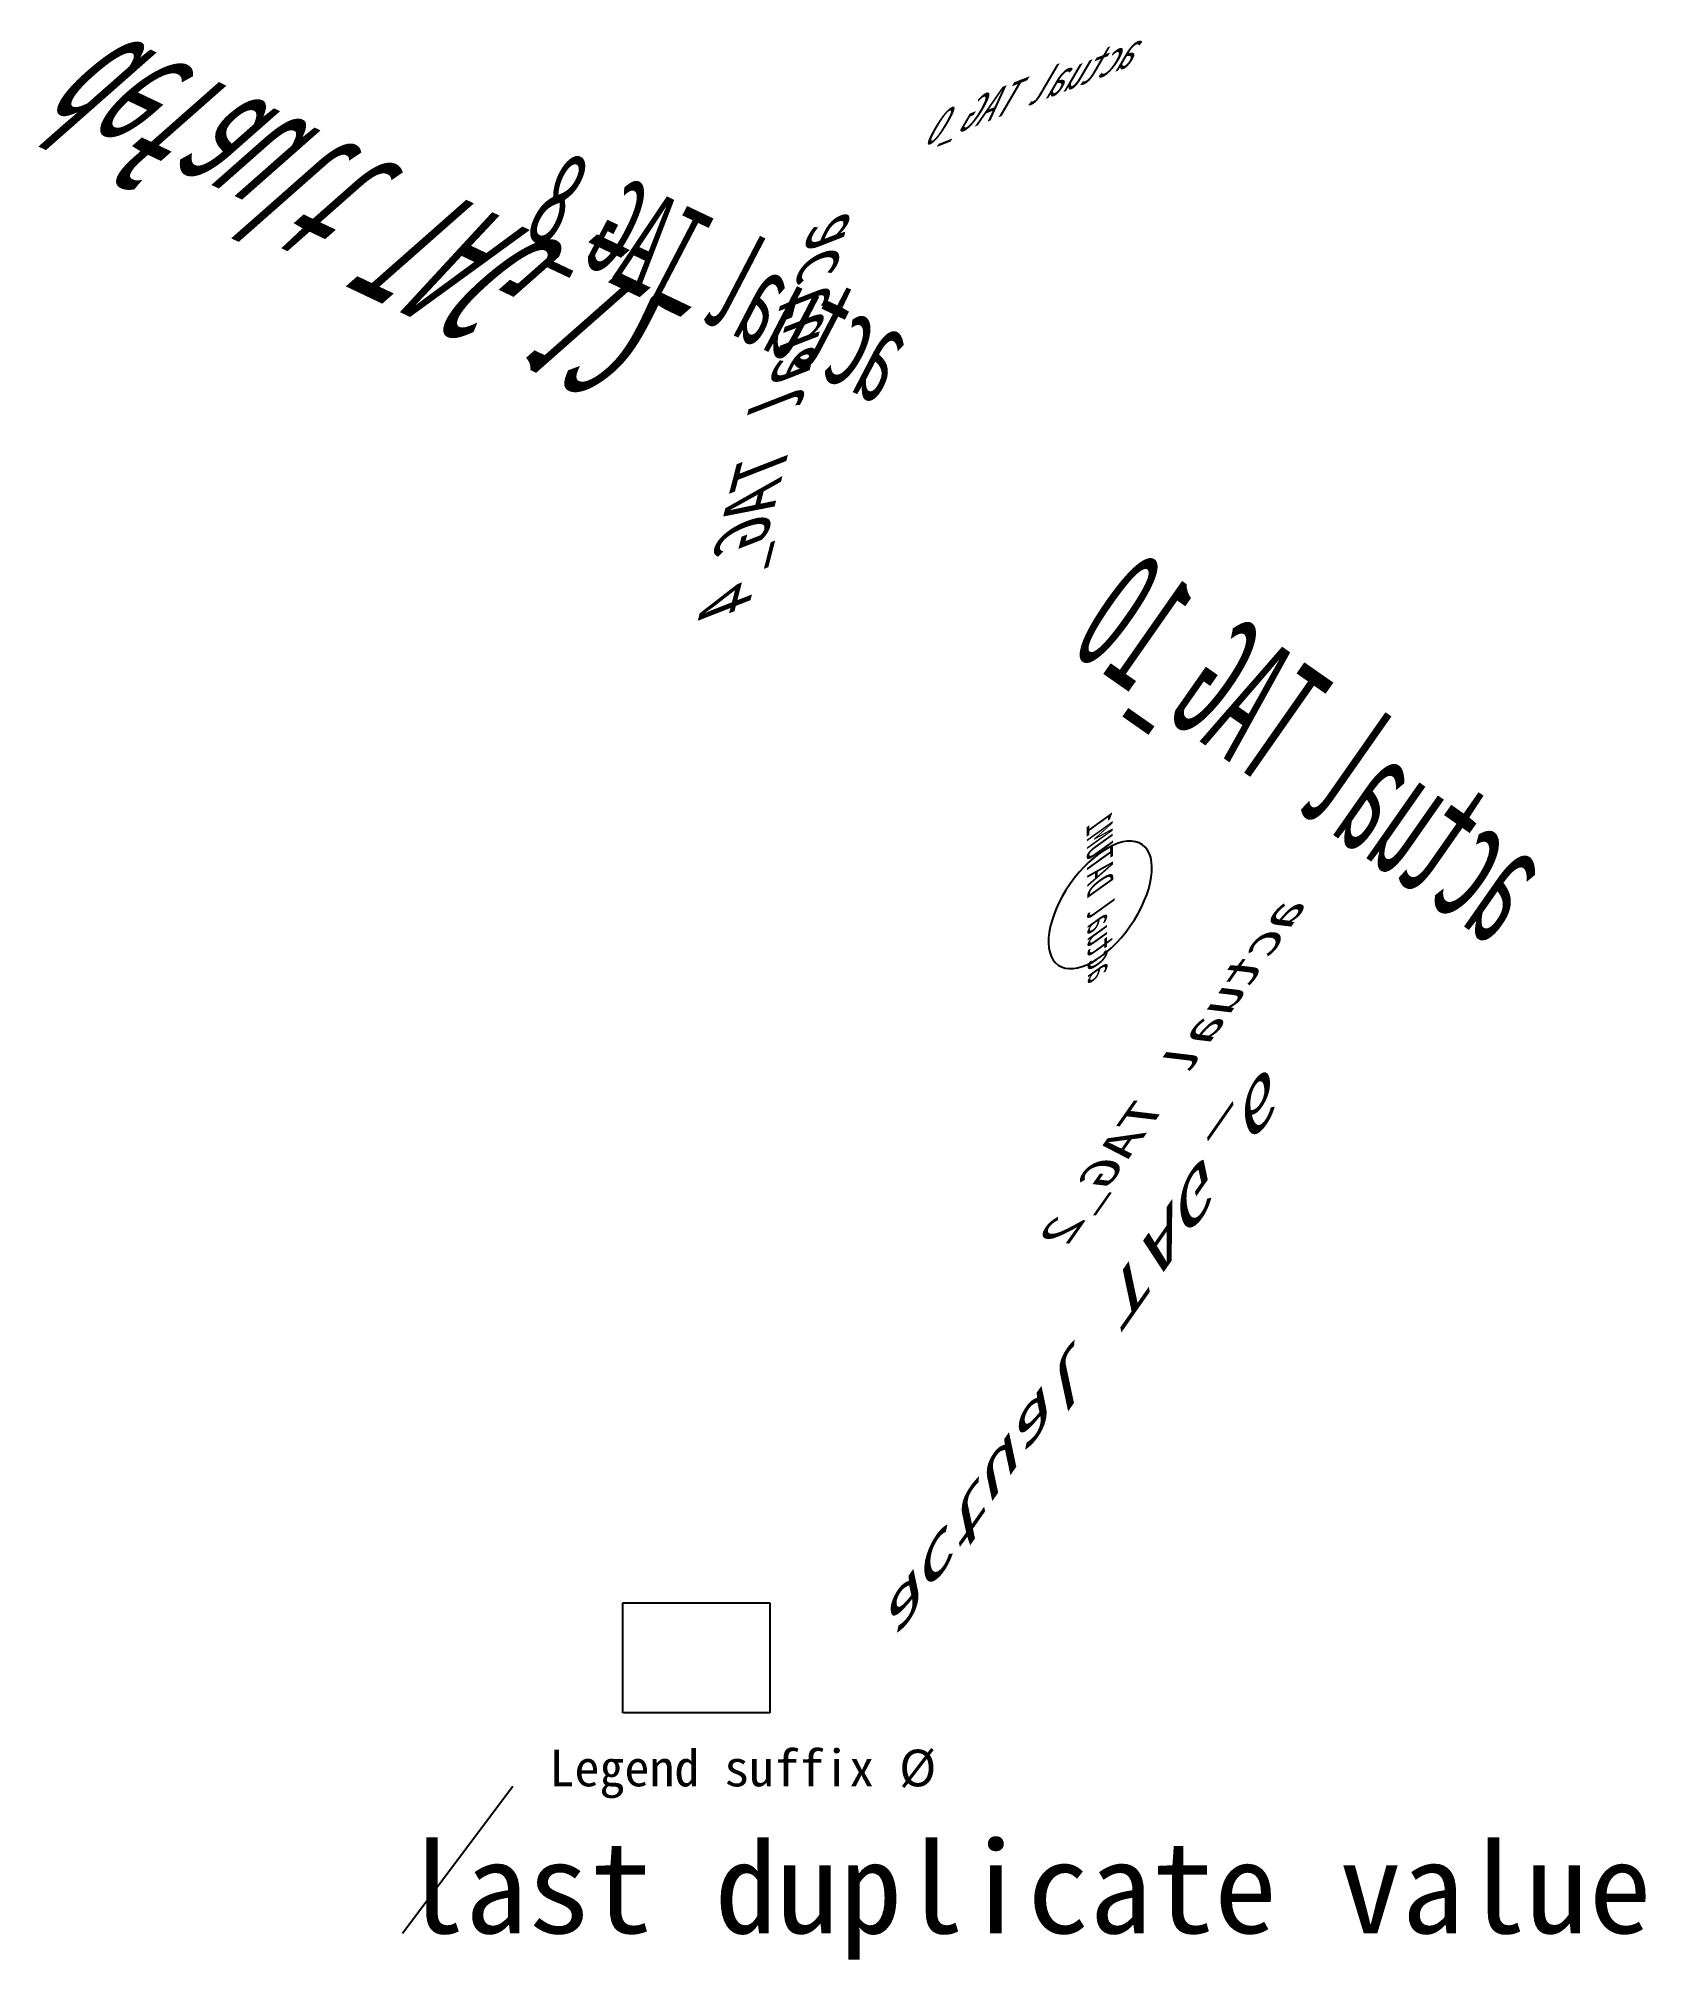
# Paper-space layout 'bLaD1' of a CAD drawing. Header units: metres. Extents: x -8.9 to 34.9, y 1.3 to 53.6.
import ezdxf
from ezdxf.enums import TextEntityAlignment as Align

# ---------------------------------------------------------------- set-up
doc = ezdxf.new("R2010")
doc.units = ezdxf.units.M
doc.layers.add('X-XX-AL-LEGENDA', color=7, linetype='Continuous')
picture_1 = doc.add_image_def('image1.png', size_in_pixel=(3, 2))

# ---------------------------------------------------------------- blocks, each defined once
blk = doc.blocks.new('Legenda Ø', base_point=(5, 7, 2))
blk.add_circle((5, 7), 1)
at = {"oblique": -25, "width": 0.86}
blk.add_attdef('TAG_6', text='', height=1.3, rotation=-90, dxfattribs=at).set_placement((11.2, 7.4, 2), align=Align.RIGHT)
at = {"extrusion": (0, 0, -1), "oblique": 15, "flags": 1}
for tag, height, rotation, width, p in [('PROJECTNAAM', 0.6, -90, 0.72, (8.4, 8.8, 2)), ('TAG_11', 1.8, 270, 0.96, (13.2, 6.4, 2))]:
    blk.add_attdef(tag, text='', height=height, rotation=rotation, dxfattribs=dict(at, width=width)).set_placement(p, align=Align.BOTTOM_CENTER)
at = {"oblique": 15, "width": 0.78}
blk.add_attdef('TAG_2', text='', height=0.9, rotation=90, dxfattribs=at).set_placement((9.6, 8.2, 2), align=Align.CENTER)
at = {"extrusion": (0, 0, -1), "width": 0.88, "flags": 1}
blk.add_attdef('TAG_7', text='', height=1.4, dxfattribs=at).set_placement((11.6, 7.2, 2), align=Align.BOTTOM_LEFT)
at = {"extrusion": (0, 0, -1), "oblique": -25, "width": 0.8, "flags": 1}
blk.add_attdef('TAG_3', text='', height=1, rotation=180, dxfattribs=at).set_placement((10, 8, 2), align=Align.BOTTOM_RIGHT)
for tag, p, height, rotation, width in [('DATUM1', (6, 8, 3), 0.5, -145, 0.7), ('TAG_10', (14.4, 4.4, 4.2), 1.7, 180, 0.94)]:
    blk.add_attdef(tag, p, '', height=height, rotation=rotation, dxfattribs=dict(width=width))
at = {"extrusion": (0.3, 0.4, 1), "oblique": -25, "width": 0.98, "flags": 2}
blk.add_attdef('TAG_12', text='', height=1.9, rotation=-145, dxfattribs=at).set_placement((13.6, 6.2, 2), align=Align.MIDDLE_RIGHT)
at = {"extrusion": (0.3, 0.4, 1), "oblique": 15, "width": 0.9, "flags": 2}
blk.add_attdef('TAG_8', text='', height=1.5, rotation=35, dxfattribs=at).set_placement((12, 7, 2), align=Align.MIDDLE_CENTER)
at = {"extrusion": (0.3, 0.4, 1), "width": 0.82, "flags": 2}
blk.add_attdef('TAG_4', text='', height=1.1, rotation=270, dxfattribs=at).set_placement((10.4, 7.8, 2), align=Align.MIDDLE_LEFT)
at = {"extrusion": (0.0001, 0.5, 1), "flags": 3}
blk.add_attdef('TAG_13', text='', height=2, rotation=-90, dxfattribs=at).set_placement((14, 6, 2), align=Align.TOP_LEFT)
at = {"extrusion": (0.3, 0.4, 1), "oblique": -25, "width": 0.74, "flags": 2}
blk.add_attdef('TAG_0', text='', height=0.7, dxfattribs=at).set_placement((8.8, 8.6, 2), align=Align.MIDDLE_RIGHT)
at = {"extrusion": (0.0001, 0.5, 1), "oblique": -25, "width": 0.92, "flags": 3}
blk.add_attdef('TAG_9', text='', height=1.6, rotation=90, dxfattribs=at).set_placement((12.4, 6.8, 2), align=Align.TOP_RIGHT)
at = {"extrusion": (0.0001, 0.5, 1), "oblique": 15, "width": 0.84, "flags": 3}
blk.add_attdef('TAG_5', text='', height=1.2, rotation=-145, dxfattribs=at).set_placement((10.8, 7.6, 2), align=Align.TOP_CENTER)
at = {"extrusion": (0.0001, 0.5, 1), "width": 0.76, "flags": 3}
blk.add_attdef('TAG_1', text='', height=0.8, rotation=35, dxfattribs=at).set_placement((9.2, 8.4, 2), align=Align.TOP_LEFT)

psp = doc.layouts.new('bLaD1')

# ---------------------------------------------------------------- linework, layer by layer
psp.add_line((1, 2), (4, 6))

# ---------------------------------------------------------------- block references
at = {"layer": 'X-XX-AL-LEGENDA', "color": 5}
ref = psp.add_blockref('Legenda Ø', (20, 30, 3), dxfattribs=dict(at, yscale=-2, zscale=3, rotation=-35))
ref.add_attrib('DATUM1', 'actual DATUM1', (-19.672, 27.788, -6), dxfattribs={"layer": '0', "extrusion": (0, 0, -1), "height": 0.70942, "rotation": 89.4704, "oblique": 35.175, "width": 0.695439})
ref.add_attrib('TAG_0', 'actual TAG_0', dxfattribs={"layer": '0', "extrusion": (-0.266848, 0.684078, -0.678844), "height": 1.08104, "oblique": -40.5912, "width": 0.691065, "flags": 2}).set_placement((-32.506, 38.744, 21.425), align=Align.MIDDLE_RIGHT)
ref.add_attrib('TAG_2', 'actual TAG_2', dxfattribs={"layer": '0', "extrusion": (0, 0, -1), "height": 0.79327, "rotation": -55, "oblique": 28.1868, "width": 1.769887}).set_placement((-22.392, 25.396, -3), align=Align.CENTER)
ref.add_attrib('TAG_4', 'actual TAG_4', dxfattribs={"layer": '0', "extrusion": (-0.266848, 0.684078, -0.678844), "height": 1.4253, "rotation": -63.9521, "oblique": 26.0479, "width": 1.287033, "flags": 2}).set_placement((-29.484, 37.282, 21.425), align=Align.MIDDLE_LEFT)
ref.add_attrib('TAG_6', 'actual TAG_6', dxfattribs={"layer": '0', "extrusion": (0, 0, -1), "height": 0.95071, "rotation": 125, "oblique": 316.9969, "width": 2.351921}).set_placement((-24.62, 25.789, -3), align=Align.RIGHT)
ref.add_attrib('TAG_8', 'actual TAG_8', dxfattribs={"layer": '0', "extrusion": (-0.266848, 0.684078, -0.678844), "height": 3.05315, "rotation": 57.4413, "oblique": 19.6277, "width": 0.549801, "flags": 2}).set_placement((-26.462, 35.821, 21.425), align=Align.MIDDLE_CENTER)
ref.add_attrib('TAG_10', 'actual TAG_10', (-30.683, 28.868, -9.6), dxfattribs={"layer": '0', "extrusion": (0, 0, -1), "height": 3.4, "rotation": 35, "width": 0.47})
ref.add_attrib('TAG_12', 'default TAG_12', dxfattribs={"layer": '0', "extrusion": (-0.266848, 0.684078, -0.678844), "height": 4.09464, "rotation": -122.5587, "oblique": -4.2423, "width": 0.565436, "flags": 2}).set_placement((-23.44, 34.359, 21.425), align=Align.MIDDLE_RIGHT)
ref.add_attrib('TAG_0', 'last duplicate value', (1, 2), dxfattribs={"height": 2.5})

# ---------------------------------------------------------------- texts
psp.add_text('Legend suffix Ø', height=1).set_placement((5, 6))

# ---------------------------------------------------------------- pictures from other files: only their frames are drawn
image = psp.add_image(picture_1, insert=(7, 8), size_in_units=(4, 3))

doc.saveas('drawing.dxf')
